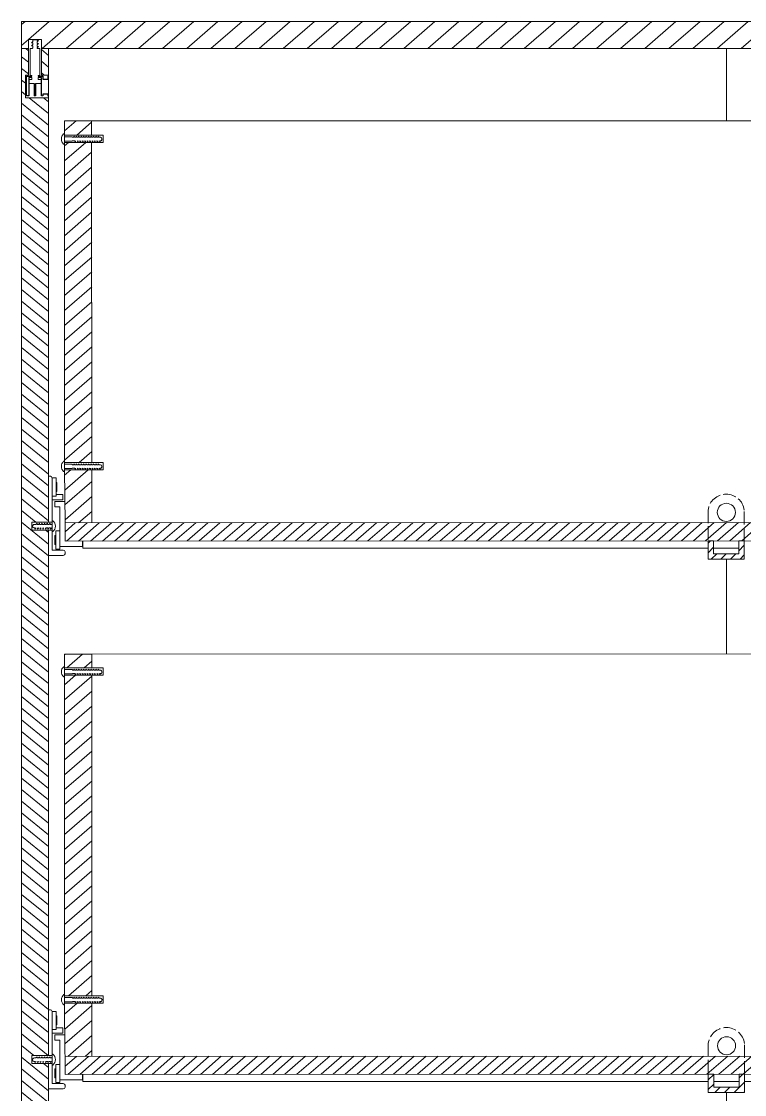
# Model space of a CAD drawing. Header units: millimetres. Extents: x -46 to 1613, y -146 to 808.
# Drawn here: x 1029.4 to 1069.4, y 364.9 to 424.3 of the extents above; entities that cross this region are included whole.
import ezdxf

# ---------------------------------------------------------------- set-up
doc = ezdxf.new("R2010")
doc.units = ezdxf.units.MM
doc.header["$MEASUREMENT"] = 0
doc.linetypes.add('ACAD_ISO02W100', pattern=[15, 12, -3])
doc.linetypes.add('ACAD_ISO04W100', pattern=[30, 24, -3, 0, -3])
for name, color, linetype, lineweight in [('elementi non sezionati', 8, 'Continuous', 18), ('elementi sezionati', 7, 'Continuous', 18), ('pareti sezionate', 7, 'Continuous', 18), ('retino', 11, 'Continuous', 18), ('riquadro viti', 2, 'Continuous', 18), ('viti e cerniere', 4, 'Continuous', 18)]:
    doc.layers.add(name, color=color, linetype=linetype, lineweight=lineweight)
doc.layers.add('viti sottili', color=4, linetype='Continuous')

msp = doc.modelspace()

# ---------------------------------------------------------------- hatches: boundary and pattern name
at = {"layer": 'retino', "linetype": 'ACAD_ISO04W100'}
h = msp.add_hatch(dxfattribs=at)
h.set_pattern_fill('ANSI31', color=256, scale=7, angle=176)
h.paths.add_polyline_path([(1106.259, 422.771), (1106.259, 423.27), (1106.981, 423.27), (1106.981, 422.771), (1107.359, 422.771), (1107.359, 424.271), (1029.359, 424.271), (1029.359, 422.771), (1029.74, 422.771), (1029.74, 423.27), (1030.462, 423.27), (1030.462, 422.771)])
at = {"layer": 'retino', "ltscale": 0.7}
h = msp.add_hatch(dxfattribs=at)
h.set_pattern_fill('ANSI31', color=256, scale=4, angle=96)
h.paths.add_polyline_path([(1030.859, 422.771), (1030.462, 422.771), (1030.462, 421.295), (1030.859, 421.295)], flags=17)
h.paths.add_polyline_path([(1030.859, 396.14), (1029.933, 396.139), (1029.933, 396.58), (1030.859, 396.58), (1030.859, 420.05), (1029.581, 420.05), (1029.581, 421.295), (1029.74, 421.295), (1029.74, 422.771), (1029.359, 422.771), (1029.359, 329.271), (1030.859, 329.271), (1030.859, 332.771), (1030.859, 333.167), (1030.259, 333.167), (1030.259, 333.889), (1030.859, 333.889), (1030.859, 334.271), (1030.859, 337.146), (1029.933, 337.146), (1029.933, 337.586), (1030.859, 337.587), (1030.859, 366.639), (1029.933, 366.639), (1029.933, 367.079), (1030.859, 367.08)])
at = {"layer": 'retino', "linetype": 'ACAD_ISO04W100'}
h = msp.add_hatch(dxfattribs=at)
h.set_pattern_fill('ANSI31', color=256, scale=5, angle=176)
h.paths.add_polyline_path([(1031.741, 399.877), (1033.249, 399.877), (1033.241, 417.579), (1031.741, 417.579)])
h.paths.add_polyline_path([(1031.741, 418.771), (1031.741, 417.983), (1033.241, 417.983), (1033.241, 418.771)])
h.paths.add_polyline_path([(1031.772, 396.536), (1033.251, 396.537), (1033.25, 399.473), (1031.736, 399.473)])
h.paths.add_polyline_path([(1104.971, 417.978), (1104.971, 418.771), (1103.471, 418.771), (1103.471, 417.978)])
h.paths.add_polyline_path([(1104.971, 417.573), (1103.471, 417.573), (1103.479, 399.877), (1104.971, 399.877)])
h.paths.add_polyline_path([(1104.971, 398.731), (1104.971, 399.473), (1103.479, 399.473), (1103.481, 396.568), (1104.95, 396.569)])
h = msp.add_hatch(dxfattribs=at)
h.set_pattern_fill('ANSI31', color=256, scale=3.5, angle=176)
h.paths.add_polyline_path([(1067.347, 396.552), (1031.772, 396.536), (1031.772, 396.036), (1031.772, 395.536), (1067.348, 395.552)])
h.paths.add_polyline_path([(1069.347, 396.553), (1067.347, 396.552), (1067.348, 395.552), (1067.647, 395.552), (1069.348, 395.553)])
h.paths.add_polyline_path([(1104.939, 396.569), (1069.347, 396.553), (1069.348, 395.553), (1104.94, 395.569)])
h = msp.add_hatch(dxfattribs=at)
h.set_pattern_fill('ANSI31', color=256, scale=5, angle=176)
h.paths.add_polyline_path([(1031.747, 389.271), (1031.747, 388.517), (1033.247, 388.517), (1033.247, 389.271)])
h.paths.add_polyline_path([(1033.247, 388.112), (1031.747, 388.112), (1031.747, 370.377), (1033.255, 370.377)])
h.paths.add_polyline_path([(1033.255, 369.973), (1031.747, 369.973), (1031.747, 369.236), (1031.771, 367.036), (1033.257, 367.037)])
h.paths.add_polyline_path([(1103.471, 389.303), (1103.472, 388.515), (1104.971, 388.515), (1104.971, 388.728), (1104.971, 389.303)])
h.paths.add_polyline_path([(1104.971, 387.844), (1104.971, 388.111), (1103.472, 388.111), (1103.48, 370.377), (1104.971, 370.377), (1104.971, 370.448)])
h.paths.add_polyline_path([(1103.481, 367.068), (1104.95, 367.069), (1104.971, 369.248), (1104.971, 369.882), (1104.971, 369.882), (1104.971, 369.973), (1103.48, 369.973)])
h = msp.add_hatch(dxfattribs=at)
h.set_pattern_fill('ANSI31', color=256, scale=3.5, angle=176)
h.paths.add_polyline_path([(1067.359, 367.052), (1031.778, 367.036), (1031.778, 366.536), (1031.778, 366.036), (1067.359, 366.052)])
h.paths.add_polyline_path([(1069.359, 367.053), (1067.359, 367.052), (1067.359, 366.052), (1067.658, 366.052), (1069.359, 366.053)])
h.paths.add_polyline_path([(1104.94, 367.069), (1069.359, 367.053), (1069.359, 366.053), (1104.94, 366.069)])
at = {"layer": 'viti e cerniere'}
h = msp.add_hatch(dxfattribs=at)
h.set_pattern_fill('ANSI31', color=256, scale=3)
h.paths.add_polyline_path([(1067.647, 395.552), (1067.348, 395.552), (1067.348, 395.552), (1067.347, 394.536), (1069.347, 394.536), (1069.347, 394.836), (1069.348, 395.553), (1069.047, 395.553), (1069.047, 394.836), (1068.347, 394.836), (1067.647, 394.836)])
h = msp.add_hatch(dxfattribs=at)
h.set_pattern_fill('ANSI31', color=256, scale=3)
h.paths.add_polyline_path([(1067.658, 366.052), (1067.359, 366.052), (1067.359, 366.052), (1067.359, 365.036), (1069.359, 365.036), (1069.359, 365.336), (1069.359, 366.053), (1069.058, 366.053), (1069.059, 365.336), (1068.359, 365.336), (1067.659, 365.336)])

# ---------------------------------------------------------------- linework, layer by layer
at = {"layer": 'elementi non sezionati', "ltscale": 0.7}
for p, q in [((1068.359, 422.771), (1068.359, 418.771)), ((1033.241, 418.771), (1103.471, 418.771)), ((1032.757, 395.537), (1032.757, 395.137)), ((1032.757, 395.137), (1067.369, 395.137)), ((1067.647, 395.137), (1069.047, 395.137)), ((1068.359, 394.536), (1068.359, 389.271)), ((1033.247, 389.271), (1103.471, 389.303)), ((1032.757, 366.037), (1032.757, 365.637)), ((1032.757, 365.637), (1067.358, 365.637)), ((1067.658, 365.637), (1069.058, 365.637)), ((1069.359, 365.637), (1103.982, 365.637)), ((1068.359, 365.036), (1068.359, 359.771))]:
    msp.add_line(p, q, dxfattribs=at)
at = {"layer": 'elementi sezionati', "ltscale": 0.7}
for p, q in [((1031.772, 396.536), (1104.939, 396.569)), ((1031.772, 396.036), (1031.772, 396.536)), ((1031.772, 395.536), (1031.772, 396.036)), ((1104.94, 395.569), (1031.772, 395.536)), ((1031.747, 389.271), (1033.247, 389.271)), ((1031.747, 389.271), (1031.747, 388.517)), ((1033.247, 389.271), (1033.247, 388.517)), ((1031.747, 370.377), (1031.747, 388.112)), ((1033.247, 388.112), (1033.255, 370.377)), ((1031.747, 369.236), (1031.747, 369.973)), ((1033.255, 369.973), (1033.257, 367.037)), ((1031.778, 366.436), (1031.747, 369.236))]:
    msp.add_line(p, q, dxfattribs=at)
for points in [[(1106.981, 422.771), (1107.359, 422.771), (1107.359, 424.271), (1029.359, 424.271), (1029.359, 422.771), (1029.74, 422.771)], [(1030.859, 333.167), (1030.859, 332.771), (1030.859, 329.271), (1029.359, 329.271), (1029.359, 422.771)], [(1030.462, 422.771), (1106.259, 422.771)], [(1030.859, 422.771), (1030.859, 396.58)], [(1031.741, 417.983), (1031.741, 418.771), (1033.241, 418.771), (1033.241, 417.983)], [(1031.741, 399.877), (1031.741, 417.579)], [(1033.241, 417.579), (1033.249, 399.877)], [(1033.25, 399.473), (1033.251, 396.537)], [(1030.859, 396.14), (1030.859, 367.08)], [(1030.859, 366.639), (1030.859, 337.587)]]:
    msp.add_lwpolyline(points, dxfattribs=at)
at = {"layer": 'pareti sezionate', "ltscale": 0.7}
msp.add_line((1031.772, 396.536), (1031.736, 399.473), dxfattribs=at)
at = {"layer": 'pareti sezionate', "ltscale": 0.02}
for p, q in [((1031.778, 367.036), (1104.94, 367.069)), ((1031.778, 366.536), (1031.778, 367.036)), ((1031.778, 366.036), (1031.778, 366.536)), ((1104.94, 366.069), (1031.778, 366.036))]:
    msp.add_line(p, q, dxfattribs=at)
at = {"layer": 'riquadro viti', "ltscale": 0.7}
msp.add_lwpolyline([(1030.859, 420.05), (1029.581, 420.05), (1029.581, 421.295), (1029.74, 421.295), (1029.74, 423.27), (1030.462, 423.27), (1030.462, 421.295), (1030.859, 421.295)], dxfattribs=at)
at = {"layer": 'riquadro viti', "ltscale": 0.02}
for points in [[(1031.736, 417.983), (1033.881, 417.983), (1033.881, 417.579), (1031.736, 417.579)], [(1031.736, 399.877), (1033.881, 399.877), (1033.881, 399.473), (1031.736, 399.473)], [(1031.733, 388.517), (1033.878, 388.517), (1033.878, 388.112), (1031.733, 388.112)], [(1031.741, 370.377), (1033.886, 370.377), (1033.886, 369.973), (1031.741, 369.973)]]:
    msp.add_lwpolyline(points, dxfattribs=at)
at = {"layer": 'riquadro viti'}
for points in [[(1031.059, 396.58), (1029.933, 396.58), (1029.933, 396.139), (1031.059, 396.14)], [(1031.059, 367.08), (1029.933, 367.079), (1029.933, 366.639), (1031.059, 366.639)]]:
    msp.add_lwpolyline(points, dxfattribs=at)
at = {"layer": 'viti e cerniere'}
for p, q in [((1029.923, 423.083), (1029.994, 423.157)), ((1029.994, 423.157), (1029.994, 423.252)), ((1029.994, 423.252), (1030.225, 423.252)), ((1030.225, 423.252), (1030.225, 423.219)), ((1030.225, 423.219), (1030.295, 423.219)), ((1030.225, 423.145), (1030.295, 423.219)), ((1030.225, 423.05), (1030.225, 423.145)), ((1029.832, 422.777), (1029.832, 421.286)), ((1029.953, 422.777), (1029.832, 422.777)), ((1029.923, 423.083), (1029.994, 423.083)), ((1029.923, 422.915), (1029.994, 422.988)), ((1029.923, 422.915), (1029.994, 422.915)), ((1029.953, 422.777), (1029.994, 422.82)), ((1029.994, 422.988), (1029.994, 423.083)), ((1029.994, 422.82), (1029.994, 422.915)), ((1030.225, 423.05), (1030.295, 423.05)), ((1030.225, 422.977), (1030.295, 423.05)), ((1030.225, 422.882), (1030.225, 422.977)), ((1030.225, 422.808), (1030.295, 422.882)), ((1030.225, 422.882), (1030.295, 422.882)), ((1030.225, 422.777), (1030.225, 422.808)), ((1030.382, 422.777), (1030.225, 422.777)), ((1030.382, 421.286), (1030.382, 422.777)), ((1029.832, 421.286), (1029.924, 421.286)), ((1029.924, 421.253), (1029.924, 421.286)), ((1029.924, 421.067), (1029.924, 421.17)), ((1030.291, 421.253), (1030.291, 421.286)), ((1030.291, 421.286), (1030.382, 421.286)), ((1030.291, 421.067), (1030.291, 421.17)), ((1032.172, 417.864), (1032.248, 417.864)), ((1032.248, 417.921), (1032.308, 417.864)), ((1032.248, 417.921), (1032.248, 417.864)), ((1032.308, 417.864), (1032.384, 417.864)), ((1032.384, 417.921), (1032.443, 417.864)), ((1032.384, 417.921), (1032.384, 417.864)), ((1032.443, 417.864), (1032.52, 417.864)), ((1032.52, 417.921), (1032.579, 417.864)), ((1032.52, 417.921), (1032.52, 417.864)), ((1032.579, 417.864), (1032.655, 417.864)), ((1032.655, 417.921), (1032.714, 417.864)), ((1032.655, 417.921), (1032.655, 417.864)), ((1032.714, 417.864), (1032.791, 417.864)), ((1032.791, 417.921), (1032.85, 417.864)), ((1032.791, 417.921), (1032.791, 417.864)), ((1032.85, 417.864), (1032.926, 417.864)), ((1032.926, 417.921), (1032.985, 417.864)), ((1032.926, 417.921), (1032.926, 417.864)), ((1032.985, 417.864), (1033.062, 417.864)), ((1033.062, 417.921), (1033.121, 417.864)), ((1033.062, 417.921), (1033.062, 417.864)), ((1033.121, 417.864), (1033.198, 417.864)), ((1033.198, 417.921), (1033.257, 417.864)), ((1033.198, 417.921), (1033.198, 417.864)), ((1033.257, 417.864), (1033.333, 417.864)), ((1033.333, 417.921), (1033.392, 417.864)), ((1033.333, 417.921), (1033.333, 417.864)), ((1033.392, 417.864), (1033.469, 417.864)), ((1033.469, 417.921), (1033.528, 417.864)), ((1033.469, 417.921), (1033.469, 417.864)), ((1033.528, 417.864), (1033.604, 417.864)), ((1033.604, 417.921), (1033.663, 417.864)), ((1033.604, 417.921), (1033.604, 417.864)), ((1033.663, 417.864), (1033.74, 417.864)), ((1032.298, 417.678), (1032.357, 417.621)), ((1032.357, 417.678), (1032.357, 417.621)), ((1032.434, 417.678), (1032.493, 417.621)), ((1032.493, 417.678), (1032.493, 417.621)), ((1032.57, 417.678), (1032.629, 417.621)), ((1032.629, 417.678), (1032.629, 417.621)), ((1032.705, 417.678), (1032.764, 417.621)), ((1032.764, 417.678), (1032.764, 417.621)), ((1032.841, 417.678), (1032.9, 417.621)), ((1032.9, 417.678), (1032.9, 417.621)), ((1032.976, 417.678), (1033.035, 417.621)), ((1033.035, 417.678), (1033.035, 417.621)), ((1033.112, 417.678), (1033.171, 417.621)), ((1033.171, 417.678), (1033.171, 417.621)), ((1033.247, 417.678), (1033.306, 417.621)), ((1033.306, 417.678), (1033.306, 417.621)), ((1033.383, 417.678), (1033.442, 417.621)), ((1033.442, 417.678), (1033.442, 417.621)), ((1033.519, 417.678), (1033.578, 417.621)), ((1033.578, 417.678), (1033.578, 417.621)), ((1033.654, 417.678), (1033.713, 417.621)), ((1033.713, 417.678), (1033.777, 417.678)), ((1033.713, 417.678), (1033.713, 417.621)), ((1032.172, 399.758), (1032.248, 399.758)), ((1032.248, 399.814), (1032.308, 399.758)), ((1032.248, 399.814), (1032.248, 399.758)), ((1032.298, 399.571), (1032.357, 399.515)), ((1032.308, 399.758), (1032.384, 399.758)), ((1032.357, 399.571), (1032.357, 399.515)), ((1032.384, 399.814), (1032.443, 399.758)), ((1032.384, 399.814), (1032.384, 399.758)), ((1032.434, 399.571), (1032.493, 399.515)), ((1032.443, 399.758), (1032.52, 399.758)), ((1032.493, 399.571), (1032.493, 399.515)), ((1032.52, 399.814), (1032.579, 399.758)), ((1032.52, 399.814), (1032.52, 399.758)), ((1032.57, 399.571), (1032.629, 399.515)), ((1032.579, 399.758), (1032.655, 399.758)), ((1032.629, 399.571), (1032.629, 399.515)), ((1032.655, 399.814), (1032.714, 399.758)), ((1032.655, 399.814), (1032.655, 399.758)), ((1032.705, 399.571), (1032.764, 399.515)), ((1032.714, 399.758), (1032.791, 399.758)), ((1032.764, 399.571), (1032.764, 399.515)), ((1032.791, 399.814), (1032.85, 399.758)), ((1032.791, 399.814), (1032.791, 399.758)), ((1032.841, 399.571), (1032.9, 399.515)), ((1032.85, 399.758), (1032.926, 399.758)), ((1032.9, 399.571), (1032.9, 399.515)), ((1032.926, 399.814), (1032.985, 399.758)), ((1032.926, 399.814), (1032.926, 399.758)), ((1032.976, 399.571), (1033.035, 399.515)), ((1032.985, 399.758), (1033.062, 399.758)), ((1033.035, 399.571), (1033.035, 399.515)), ((1033.062, 399.814), (1033.121, 399.758)), ((1033.062, 399.814), (1033.062, 399.758)), ((1033.112, 399.571), (1033.171, 399.515)), ((1033.121, 399.758), (1033.198, 399.758)), ((1033.171, 399.571), (1033.171, 399.515)), ((1033.198, 399.814), (1033.257, 399.758)), ((1033.198, 399.814), (1033.198, 399.758)), ((1033.247, 399.571), (1033.306, 399.515)), ((1033.257, 399.758), (1033.333, 399.758)), ((1033.306, 399.571), (1033.306, 399.515)), ((1033.333, 399.814), (1033.392, 399.758)), ((1033.333, 399.814), (1033.333, 399.758)), ((1033.383, 399.571), (1033.442, 399.515)), ((1033.392, 399.758), (1033.469, 399.758)), ((1033.442, 399.571), (1033.442, 399.515)), ((1033.469, 399.814), (1033.528, 399.758)), ((1033.469, 399.814), (1033.469, 399.758)), ((1033.519, 399.571), (1033.578, 399.515)), ((1033.528, 399.758), (1033.604, 399.758)), ((1033.578, 399.571), (1033.578, 399.515)), ((1033.604, 399.814), (1033.663, 399.758)), ((1033.604, 399.814), (1033.604, 399.758)), ((1033.654, 399.571), (1033.713, 399.515)), ((1033.663, 399.758), (1033.74, 399.758)), ((1033.713, 399.571), (1033.777, 399.571)), ((1033.713, 399.571), (1033.713, 399.515)), ((1030.959, 399.117), (1030.859, 399.117)), ((1031.755, 397.731), (1031.199, 397.731)), ((1030.16, 396.456), (1030.079, 396.456)), ((1030.222, 396.516), (1030.16, 396.456)), ((1030.222, 396.516), (1030.222, 396.456)), ((1030.304, 396.456), (1030.222, 396.456)), ((1030.366, 396.516), (1030.304, 396.456)), ((1030.366, 396.516), (1030.366, 396.456)), ((1030.447, 396.456), (1030.366, 396.456)), ((1030.51, 396.516), (1030.447, 396.456)), ((1030.51, 396.516), (1030.51, 396.456)), ((1030.591, 396.456), (1030.51, 396.456)), ((1030.654, 396.516), (1030.591, 396.456)), ((1030.654, 396.516), (1030.654, 396.456)), ((1030.735, 396.456), (1030.654, 396.456)), ((1030.797, 396.516), (1030.735, 396.456)), ((1030.797, 396.516), (1030.797, 396.456)), ((1030.879, 396.456), (1030.797, 396.456)), ((1030.941, 396.516), (1030.879, 396.456)), ((1030.941, 396.516), (1030.941, 396.456)), ((1031.022, 396.456), (1030.941, 396.456)), ((1031.059, 396.49), (1031.022, 396.456)), ((1030.107, 396.258), (1030.043, 396.258)), ((1030.107, 396.258), (1030.107, 396.198)), ((1030.169, 396.258), (1030.107, 396.198)), ((1030.251, 396.258), (1030.251, 396.198)), ((1030.313, 396.258), (1030.251, 396.198)), ((1030.394, 396.258), (1030.394, 396.198)), ((1030.457, 396.258), (1030.394, 396.198)), ((1030.538, 396.258), (1030.538, 396.198)), ((1030.601, 396.258), (1030.538, 396.198)), ((1030.682, 396.258), (1030.682, 396.198)), ((1030.745, 396.258), (1030.682, 396.198)), ((1030.826, 396.258), (1030.745, 396.258)), ((1030.826, 396.258), (1030.826, 396.198)), ((1030.888, 396.258), (1030.826, 396.198)), ((1030.969, 396.258), (1030.888, 396.258)), ((1031.032, 396.258), (1030.969, 396.198)), ((1030.969, 396.258), (1030.969, 396.198)), ((1067.647, 394.836), (1067.647, 395.552)), ((1032.174, 388.397), (1032.25, 388.397)), ((1032.25, 388.454), (1032.309, 388.397)), ((1032.25, 388.454), (1032.25, 388.397)), ((1032.3, 388.211), (1032.359, 388.155)), ((1032.309, 388.397), (1032.386, 388.397)), ((1032.359, 388.211), (1032.359, 388.155)), ((1032.386, 388.454), (1032.445, 388.397)), ((1032.386, 388.454), (1032.386, 388.397)), ((1032.436, 388.211), (1032.495, 388.155)), ((1032.445, 388.397), (1032.522, 388.397)), ((1032.495, 388.211), (1032.495, 388.155)), ((1032.522, 388.454), (1032.581, 388.397)), ((1032.522, 388.454), (1032.522, 388.397)), ((1032.571, 388.211), (1032.631, 388.155)), ((1032.581, 388.397), (1032.657, 388.397)), ((1032.631, 388.211), (1032.631, 388.155)), ((1032.657, 388.454), (1032.716, 388.397)), ((1032.657, 388.454), (1032.657, 388.397)), ((1032.707, 388.211), (1032.766, 388.155)), ((1032.716, 388.397), (1032.793, 388.397)), ((1032.766, 388.211), (1032.766, 388.155)), ((1032.793, 388.454), (1032.852, 388.397)), ((1032.793, 388.454), (1032.793, 388.397)), ((1032.843, 388.211), (1032.902, 388.155)), ((1032.852, 388.397), (1032.928, 388.397)), ((1032.902, 388.211), (1032.902, 388.155)), ((1032.928, 388.454), (1032.987, 388.397)), ((1032.928, 388.454), (1032.928, 388.397)), ((1032.978, 388.211), (1033.037, 388.155)), ((1032.987, 388.397), (1033.064, 388.397)), ((1033.037, 388.211), (1033.037, 388.155)), ((1033.064, 388.454), (1033.123, 388.397)), ((1033.064, 388.454), (1033.064, 388.397)), ((1033.114, 388.211), (1033.173, 388.155)), ((1033.123, 388.397), (1033.199, 388.397)), ((1033.173, 388.211), (1033.173, 388.155)), ((1033.199, 388.454), (1033.259, 388.397)), ((1033.199, 388.454), (1033.199, 388.397)), ((1033.249, 388.211), (1033.308, 388.155)), ((1033.259, 388.397), (1033.335, 388.397)), ((1033.308, 388.211), (1033.308, 388.155)), ((1033.335, 388.454), (1033.394, 388.397)), ((1033.335, 388.454), (1033.335, 388.397)), ((1033.385, 388.211), (1033.444, 388.155)), ((1033.394, 388.397), (1033.471, 388.397)), ((1033.444, 388.211), (1033.444, 388.155)), ((1033.471, 388.454), (1033.53, 388.397)), ((1033.471, 388.454), (1033.471, 388.397)), ((1033.521, 388.211), (1033.58, 388.155)), ((1033.53, 388.397), (1033.606, 388.397)), ((1033.58, 388.211), (1033.58, 388.155)), ((1033.606, 388.454), (1033.665, 388.397)), ((1033.606, 388.454), (1033.606, 388.397)), ((1033.656, 388.211), (1033.715, 388.155)), ((1033.665, 388.397), (1033.742, 388.397)), ((1033.715, 388.211), (1033.779, 388.211)), ((1033.715, 388.211), (1033.715, 388.155)), ((1032.178, 370.258), (1032.254, 370.258)), ((1032.254, 370.314), (1032.313, 370.258)), ((1032.254, 370.314), (1032.254, 370.258)), ((1032.304, 370.072), (1032.363, 370.015)), ((1032.313, 370.258), (1032.39, 370.258)), ((1032.363, 370.072), (1032.363, 370.015)), ((1032.39, 370.314), (1032.449, 370.258)), ((1032.39, 370.314), (1032.39, 370.258)), ((1032.44, 370.072), (1032.499, 370.015)), ((1032.449, 370.258), (1032.525, 370.258)), ((1032.499, 370.072), (1032.499, 370.015)), ((1032.525, 370.314), (1032.584, 370.258)), ((1032.525, 370.314), (1032.525, 370.258)), ((1032.575, 370.072), (1032.634, 370.015)), ((1032.584, 370.258), (1032.661, 370.258)), ((1032.634, 370.072), (1032.634, 370.015)), ((1032.661, 370.314), (1032.72, 370.258)), ((1032.661, 370.314), (1032.661, 370.258)), ((1032.711, 370.072), (1032.77, 370.015)), ((1032.72, 370.258), (1032.796, 370.258)), ((1032.77, 370.072), (1032.77, 370.015)), ((1032.796, 370.314), (1032.856, 370.258)), ((1032.796, 370.314), (1032.796, 370.258)), ((1032.846, 370.072), (1032.905, 370.015)), ((1032.856, 370.258), (1032.932, 370.258)), ((1032.905, 370.072), (1032.905, 370.015)), ((1032.932, 370.314), (1032.991, 370.258)), ((1032.932, 370.314), (1032.932, 370.258)), ((1032.982, 370.072), (1033.041, 370.015)), ((1032.991, 370.258), (1033.068, 370.258)), ((1033.041, 370.072), (1033.041, 370.015)), ((1033.068, 370.314), (1033.127, 370.258)), ((1033.068, 370.314), (1033.068, 370.258)), ((1033.118, 370.072), (1033.177, 370.015)), ((1033.127, 370.258), (1033.203, 370.258)), ((1033.177, 370.072), (1033.177, 370.015)), ((1033.203, 370.314), (1033.262, 370.258)), ((1033.203, 370.314), (1033.203, 370.258)), ((1033.253, 370.072), (1033.312, 370.015)), ((1033.262, 370.258), (1033.339, 370.258)), ((1033.312, 370.072), (1033.312, 370.015)), ((1033.339, 370.314), (1033.398, 370.258)), ((1033.339, 370.314), (1033.339, 370.258)), ((1033.389, 370.072), (1033.448, 370.015)), ((1033.398, 370.258), (1033.474, 370.258)), ((1033.448, 370.072), (1033.448, 370.015)), ((1033.474, 370.314), (1033.533, 370.258)), ((1033.474, 370.314), (1033.474, 370.258)), ((1033.524, 370.072), (1033.583, 370.015)), ((1033.533, 370.258), (1033.61, 370.258)), ((1033.583, 370.072), (1033.583, 370.015)), ((1033.61, 370.314), (1033.669, 370.258)), ((1033.61, 370.314), (1033.61, 370.258)), ((1033.66, 370.072), (1033.719, 370.015)), ((1033.669, 370.258), (1033.746, 370.258)), ((1033.719, 370.072), (1033.782, 370.072)), ((1033.719, 370.072), (1033.719, 370.015)), ((1030.959, 369.616), (1030.859, 369.616)), ((1031.755, 368.23), (1031.199, 368.231)), ((1030.16, 366.955), (1030.079, 366.955)), ((1030.222, 367.015), (1030.16, 366.955)), ((1030.222, 367.015), (1030.222, 366.955)), ((1030.304, 366.955), (1030.222, 366.955)), ((1030.366, 367.015), (1030.304, 366.955)), ((1030.366, 367.015), (1030.366, 366.955)), ((1030.447, 366.955), (1030.366, 366.955)), ((1030.51, 367.015), (1030.447, 366.955)), ((1030.51, 367.015), (1030.51, 366.955)), ((1030.591, 366.955), (1030.51, 366.955)), ((1030.654, 367.015), (1030.591, 366.955)), ((1030.654, 367.015), (1030.654, 366.955)), ((1030.735, 366.955), (1030.654, 366.955)), ((1030.797, 367.015), (1030.735, 366.955)), ((1030.797, 367.015), (1030.797, 366.955)), ((1030.879, 366.955), (1030.797, 366.955)), ((1030.941, 367.015), (1030.879, 366.955)), ((1030.941, 367.015), (1030.941, 366.955)), ((1031.022, 366.955), (1030.941, 366.955)), ((1031.059, 366.99), (1031.022, 366.955)), ((1030.107, 366.758), (1030.043, 366.758)), ((1030.107, 366.758), (1030.107, 366.698)), ((1030.169, 366.758), (1030.107, 366.698)), ((1030.251, 366.758), (1030.251, 366.698)), ((1030.313, 366.758), (1030.251, 366.698)), ((1030.394, 366.758), (1030.394, 366.698)), ((1030.457, 366.758), (1030.394, 366.698)), ((1030.538, 366.758), (1030.538, 366.698)), ((1030.601, 366.758), (1030.538, 366.698)), ((1030.682, 366.758), (1030.682, 366.698)), ((1030.745, 366.758), (1030.682, 366.698)), ((1030.826, 366.758), (1030.745, 366.758)), ((1030.826, 366.758), (1030.826, 366.698)), ((1030.888, 366.758), (1030.826, 366.698)), ((1030.969, 366.758), (1030.888, 366.758)), ((1031.032, 366.758), (1030.969, 366.698)), ((1030.969, 366.758), (1030.969, 366.698)), ((1067.659, 365.336), (1067.658, 366.052))]:
    msp.add_line(p, q, dxfattribs=at)
at = {"layer": 'viti e cerniere', "ltscale": 0.7}
for p, q in [((1030.057, 420.153), (1030.13, 420.153)), ((1030.536, 420.153), (1030.463, 420.153)), ((1032.172, 417.892), (1031.731, 417.892)), ((1032.172, 417.892), (1032.172, 417.864)), ((1032.172, 417.649), (1031.731, 417.649)), ((1032.172, 417.678), (1032.298, 417.678)), ((1032.172, 417.678), (1032.172, 417.649)), ((1032.172, 399.786), (1031.731, 399.786)), ((1032.172, 399.543), (1031.731, 399.543)), ((1032.172, 399.786), (1032.172, 399.758)), ((1032.172, 399.571), (1032.298, 399.571)), ((1032.172, 399.571), (1032.172, 399.543)), ((1031.27, 399.024), (1031.058, 399.024)), ((1031.059, 395.036), (1031.059, 399.017)), ((1031.27, 398.024), (1031.27, 399.024)), ((1031.27, 398.774), (1031.32, 398.774)), ((1031.32, 398.274), (1031.27, 398.274)), ((1031.32, 398.774), (1031.32, 398.274)), ((1031.27, 398.024), (1031.058, 398.024)), ((1031.65, 397.818), (1031.058, 397.818)), ((1031.199, 397.731), (1031.199, 397.431)), ((1031.27, 398.118), (1031.65, 398.118)), ((1031.65, 398.118), (1031.65, 397.818)), ((1031.199, 397.431), (1031.476, 397.431)), ((1031.476, 397.431), (1031.476, 395.236)), ((1031.264, 395.844), (1031.214, 395.844)), ((1031.214, 395.844), (1031.214, 395.344)), ((1031.264, 396.094), (1031.264, 395.094)), ((1031.264, 396.094), (1031.476, 396.094)), ((1031.214, 395.344), (1031.264, 395.344)), ((1032.739, 395.258), (1032.739, 395.537)), ((1067.347, 395.552), (1067.647, 395.552)), ((1067.347, 394.536), (1067.347, 395.552)), ((1069.047, 394.836), (1069.047, 395.553)), ((1069.047, 395.553), (1069.348, 395.553)), ((1069.348, 395.553), (1069.347, 394.836)), ((1031.672, 394.736), (1030.859, 394.736)), ((1031.059, 395.036), (1031.672, 395.036)), ((1031.264, 395.094), (1031.476, 395.094)), ((1032.708, 395.236), (1031.476, 395.236)), ((1031.476, 395.094), (1031.476, 395.236)), ((1031.772, 394.836), (1031.772, 394.936)), ((1067.647, 394.836), (1069.047, 394.836)), ((1069.347, 394.836), (1069.347, 394.536)), ((1069.347, 394.536), (1067.347, 394.536)), ((1032.174, 388.426), (1031.733, 388.426)), ((1032.174, 388.183), (1031.733, 388.183)), ((1032.174, 388.426), (1032.174, 388.397)), ((1032.174, 388.211), (1032.3, 388.211)), ((1032.174, 388.211), (1032.174, 388.183)), ((1032.178, 370.286), (1031.737, 370.286)), ((1032.178, 370.043), (1031.737, 370.043)), ((1032.178, 370.286), (1032.178, 370.258)), ((1032.178, 370.072), (1032.304, 370.072)), ((1032.178, 370.072), (1032.178, 370.043)), ((1031.27, 369.524), (1031.058, 369.524)), ((1031.059, 365.536), (1031.059, 369.516)), ((1031.27, 368.524), (1031.27, 369.524)), ((1031.27, 369.274), (1031.32, 369.274)), ((1031.32, 369.274), (1031.32, 368.774)), ((1031.32, 368.774), (1031.27, 368.774)), ((1031.27, 368.618), (1031.65, 368.618)), ((1031.65, 368.618), (1031.65, 368.318)), ((1031.27, 368.524), (1031.058, 368.524)), ((1031.65, 368.318), (1031.058, 368.318)), ((1031.199, 368.231), (1031.199, 367.931)), ((1031.199, 367.931), (1031.476, 367.931)), ((1031.476, 367.931), (1031.476, 365.736)), ((1031.214, 366.344), (1031.214, 365.844)), ((1031.214, 366.344), (1031.264, 366.344)), ((1031.264, 366.594), (1031.264, 365.594)), ((1031.264, 366.594), (1031.476, 366.594)), ((1031.214, 365.844), (1031.264, 365.844)), ((1031.264, 365.594), (1031.476, 365.594)), ((1032.708, 365.736), (1031.476, 365.736)), ((1031.476, 365.594), (1031.476, 365.736)), ((1032.739, 365.757), (1032.739, 366.036)), ((1067.359, 365.036), (1067.358, 366.052)), ((1067.358, 366.052), (1067.658, 366.052)), ((1069.059, 365.336), (1069.058, 366.053)), ((1069.058, 366.053), (1069.359, 366.053)), ((1069.359, 366.053), (1069.359, 365.336)), ((1031.672, 365.236), (1030.859, 365.236)), ((1031.059, 365.536), (1031.672, 365.536)), ((1031.772, 365.336), (1031.772, 365.436)), ((1069.359, 365.036), (1067.359, 365.036)), ((1067.659, 365.336), (1068.359, 365.336)), ((1068.359, 365.336), (1069.059, 365.336)), ((1069.359, 365.336), (1069.359, 365.036))]:
    msp.add_line(p, q, dxfattribs=at)
at = {"layer": 'viti e cerniere'}
for points in [[(1030.057, 420.848), (1029.769, 420.848), (1029.769, 421.067), (1029.924, 421.067)], [(1030.291, 421.067), (1030.446, 421.067), (1030.446, 420.848), (1030.13, 420.848)]]:
    msp.add_lwpolyline(points, dxfattribs=at)
for points in [[(1031.731, 417.488), (1031.694, 417.488, -0.451416), (1031.694, 418.054), (1031.731, 418.054)], [(1031.731, 399.382), (1031.694, 399.382, -0.451416), (1031.694, 399.947), (1031.731, 399.947)], [(1031.059, 396.057), (1031.098, 396.057, 0.451416), (1031.098, 396.657), (1031.059, 396.657)], [(1031.733, 388.021), (1031.696, 388.021, -0.451416), (1031.696, 388.587), (1031.733, 388.587)], [(1031.737, 369.882), (1031.699, 369.882, -0.451416), (1031.699, 370.448), (1031.737, 370.448)], [(1031.059, 366.556), (1031.098, 366.556, 0.451416), (1031.098, 367.156), (1031.059, 367.156)]]:
    msp.add_lwpolyline(points, format="xyb", close=True, dxfattribs=at)
at = {"layer": 'viti e cerniere', "linetype": 'ACAD_ISO02W100', "ltscale": 0.06}
for points in [[(1069.348, 395.553), (1069.347, 397.249, 0.879968), (1067.347, 397.249), (1067.348, 395.552)], [(1069.359, 366.053), (1069.358, 367.749, 0.879968), (1067.358, 367.749), (1067.359, 366.052)]]:
    msp.add_lwpolyline(points, format="xyb", dxfattribs=at)
at = {"layer": 'viti e cerniere', "ltscale": 0.7}
for centre in [(1068.358, 397.121), (1068.369, 367.621)]:
    msp.add_circle(centre, 0.5, dxfattribs=at)
for centre, radius, start, end in [((1033.701, 417.759), 0.111, 312.72477, 69.63266), ((1033.701, 399.653), 0.111, 312.72477, 69.63266), ((1030.071, 396.354), 0.102, 85.88987, 153.70924), ((1030.066, 396.353), 0.0976, 151.92189, 256.68404), ((1031.672, 394.936), 0.1, 0, 90), ((1031.672, 394.836), 0.1, 270, 0), ((1033.703, 388.293), 0.111, 312.72477, 69.63266), ((1033.707, 370.153), 0.111, 312.72477, 69.63266), ((1030.066, 366.853), 0.0976, 151.92189, 256.68404), ((1030.071, 366.853), 0.102, 85.88987, 153.70924), ((1031.672, 365.436), 0.1, 0, 90), ((1031.672, 365.336), 0.1, 270, 0)]:
    msp.add_arc(centre, radius, start, end, dxfattribs=at)
at = {"layer": 'viti e cerniere'}
for centre, radius, start, end in [((1030.959, 399.017), 0.1, 0, 90), ((1032.709, 395.267), 0.0309, 267.1352, 341.96896), ((1030.959, 369.516), 0.1, 0, 90), ((1032.709, 365.766), 0.0309, 267.1352, 341.96896)]:
    msp.add_arc(centre, radius, start, end, dxfattribs=at)
at = {"layer": 'viti sottili'}
for p, q in [((1029.631, 421.252), (1029.906, 421.253)), ((1029.631, 420.152), (1029.631, 421.252)), ((1029.924, 421.17), (1029.758, 421.169)), ((1029.758, 421.169), (1029.758, 420.152)), ((1029.906, 421.253), (1029.924, 421.253)), ((1030.057, 420.848), (1030.057, 420.153)), ((1030.13, 420.848), (1030.13, 420.153)), ((1030.291, 421.253), (1030.536, 421.253)), ((1030.463, 421.17), (1030.291, 421.17)), ((1030.463, 420.153), (1030.463, 421.17)), ((1030.536, 421.253), (1030.536, 421.078)), ((1030.536, 421.078), (1030.816, 421.078)), ((1030.859, 421.253), (1030.816, 421.253)), ((1030.816, 421.253), (1030.816, 421.078)), ((1030.816, 420.247), (1030.536, 420.247)), ((1030.536, 420.247), (1030.536, 420.153)), ((1030.816, 420.247), (1030.816, 420.153)), ((1029.758, 420.152), (1029.631, 420.152)), ((1030.816, 420.153), (1030.859, 420.153))]:
    msp.add_line(p, q, dxfattribs=at)

doc.saveas('drawing.dxf')
